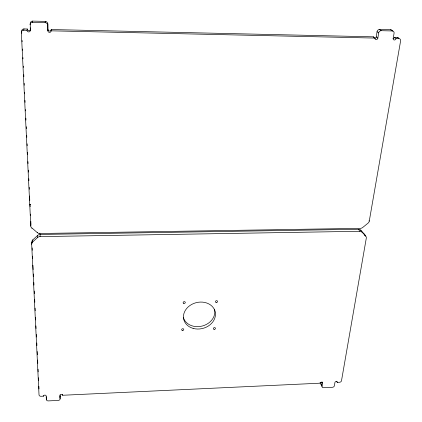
<?xml version="1.0" encoding="UTF-8"?>
<svg xmlns="http://www.w3.org/2000/svg" width="422" height="422" viewBox="0 0 422 422"><rect width="100%" height="100%" fill="white"/><g stroke="black" fill="none" stroke-linecap="round" stroke-linejoin="round"><path stroke-width="0.63" d="M60.109 395.061L60.088 398.853A1.92 1.482 -3.8 0 1 58.225 400.425L48.319 400.9A1.925 1.482 -3.2 0 1 46.336 399.507L46.183 396.042A1.287 0.997 -2.9 0 0 44.853 395.108A1.287 0.997 -2.9 0 0 43.608 396.163L41.034 396.284A1.936 1.498 -2.6 0 1 39.024 394.881L31.676 244.232L31.882 242.038A3.576 3.065 3.5 0 1 32.826 239.844L37.69 235.397A3.576 3.081 3.3 0 1 40.185 234.453L358.521 229.273A3.339 2.743 -30.5 0 1 360.61 230.09L364.365 234.12L365.726 236.141A3.344 2.727 -30.4 0 1 366.296 238.177L341.493 380.765A1.799 1.356 -22.3 0 1 339.525 382.269L337.231 382.379A1.197 0.902 -22 0 0 336.239 381.483A1.197 0.902 -22 0 0 334.931 382.485L334.372 385.798A1.793 1.35 -21.8 0 1 332.415 387.291L323.516 387.718A1.793 1.356 -21.3 0 1 322.018 386.383L322.545 383.065A1.197 0.907 -21.2 0 0 321.543 382.168A1.197 0.907 -21.2 0 0 320.235 383.176L62.53 395.272L62.551 394.285M46.336 399.507L46.452 396.854A1.915 1.477 -3.1 0 0 46.61 397.392M43.608 396.163L43.635 395.667M393.067 38.697A1.572 1.34 -50.7 0 0 394.333 37.3L397.16 37.363L398.869 38.608A2.363 2.01 -50.2 0 1 400.61 40.881L369.266 221.102A3.387 2.785 -31.8 0 1 367.968 223.206L362.751 227.447A3.376 2.78 -31.2 0 1 360.351 228.344L39.884 233.503L39.916 233.097M31.676 244.232A3.592 3.075 3.4 0 1 32.626 242.033L37.511 237.565A3.598 3.091 3.2 0 1 40.021 236.615L40.185 234.453M37.511 237.565L37.69 235.397M39.884 233.503A3.619 3.128 3.8 0 1 37.294 232.627L37.315 232.358M32.626 242.033L32.826 239.844M37.294 232.627L31.988 228.007M31.961 228.276A3.64 3.149 4.6 0 1 30.79 226.06L21.353 32.573A2.521 2.347 35.2 0 1 23.706 30.215L26.992 30.289A1.683 1.567 35.8 0 0 28.707 31.93A1.683 1.567 35.8 0 0 30.273 30.363L30.273 23.458A2.516 2.353 37.6 0 1 32.626 21.1L45.291 21.406A2.495 2.353 37.9 0 1 47.813 23.875L47.855 30.759A1.662 1.567 35.8 0 0 49.532 32.394A1.662 1.567 35.8 0 0 51.109 30.827L51.236 29.54L373.38 36.825L374.973 38.075A1.577 1.361 -50.7 0 0 376.166 39.599A1.577 1.361 -50.7 0 0 377.838 38.138L378.682 32.895A2.379 2.047 -51.3 0 1 381.198 30.69L392.307 30.954A2.379 2.036 -51.1 0 1 394.069 33.254L393.183 38.481A1.577 1.345 -50.5 0 0 394.354 40A1.577 1.345 -50.5 0 0 396.031 38.544L398.869 38.608M30.79 226.06L30.885 221.497M29.962 204.464L29.978 204.87L30.02 204.475M47.855 30.759L47.813 23.875M47.665 25.135A2.511 2.363 37.5 0 0 45.128 22.656L45.291 21.406M322.018 386.383L320.968 383.925L321.232 382.269M374.973 38.296A1.567 1.356 -50.8 0 0 376.229 36.888L377.062 31.671A2.363 2.041 -51.4 0 1 379.568 29.471L390.619 29.74L392.307 30.954M30.031 24.724A2.527 2.363 37.3 0 1 32.394 22.35L32.626 21.1M30.273 30.363L30.463 27.826M26.992 30.289L27.256 28.997L23.985 28.923A2.511 2.332 35.5 0 0 21.649 31.265L21.353 32.573M23.706 30.215L23.985 28.923M40.021 236.615L359.861 231.277A3.355 2.748 -30.5 0 1 361.96 232.1L365.726 236.141M32.394 22.35L45.128 22.656M51.109 30.827L374.973 38.075M394.333 37.3L396.031 38.544M379.568 29.471L381.198 30.69M377.062 31.671L378.682 32.895M376.229 36.888L377.838 38.138M369.002 220.732L369.266 221.102M360.61 230.09L361.96 232.1M358.521 229.273L359.861 231.277M336.74 381.309L337.231 382.379M322.06 381.936L322.545 383.065M320.04 382.712L320.235 383.176M21.649 31.265L21.744 33.243M22.097 40.48L22.16 41.799M22.508 49.036L22.572 50.355M22.925 57.598L22.988 58.911M23.342 66.154L23.405 67.473M23.759 74.71L23.854 76.688M24.175 83.271L24.27 85.244M24.618 92.487L24.682 93.8M25.003 100.383L25.098 102.356M25.452 109.599L25.515 110.917M25.869 118.155L25.964 120.133M26.285 126.716L26.38 128.689M26.697 135.272L26.792 137.245M27.113 143.828L27.208 145.801M27.53 152.384L27.625 154.362M27.979 161.6L28.074 163.578M28.395 170.161L28.49 172.134M28.807 178.717L28.907 180.69M29.223 187.273L29.318 189.251M30.046 204.237L30.168 206.727M30.532 214.149L30.59 215.378M31.882 242.038L31.94 243.225M32.172 247.946L32.283 250.299M32.568 256.143L32.684 258.464M33.433 273.973L33.565 276.6M33.85 282.513L33.976 285.145M34.266 291.059L34.393 293.686M34.678 299.599L34.81 302.226M35.095 308.139L35.221 310.766M35.543 317.339L35.67 319.966M35.954 325.879L36.081 328.506M36.371 334.419L36.498 337.046M36.788 342.959L36.914 345.586M37.199 351.5L37.358 354.786M37.616 360.04L37.774 363.326M38.064 369.239L38.191 371.866M38.476 377.78L38.602 380.412M38.893 386.325L39.019 388.952M29.551 196.019L29.762 200.334M32.916 265.216L33.127 269.6M60.088 398.853L59.971 395.393A1.282 0.992 -3.9 0 1 61.222 394.343A1.282 0.992 -3.9 0 1 62.53 395.272M60.146 396.211A1.91 1.477 -3.8 0 1 59.75 397.16M364.365 234.12A3.329 2.722 -30.5 0 1 364.972 235.729M321.849 385.186A1.788 1.35 -21.3 0 1 320.968 383.925M214.471 309.147A16.11 13.261 -14.3 0 1 202.412 325.995A16.11 13.261 -14.3 0 1 183.37 317.529M373.391 37.373A1.567 1.356 -50.8 0 1 373.38 36.825M397.16 37.363A2.347 2.004 -50.4 0 1 398.832 38.602M390.619 29.74A2.363 2.026 -51.3 0 1 392.312 30.996M30.516 29.071A1.672 1.561 36.1 0 1 28.954 30.632A1.672 1.561 36.1 0 1 27.256 28.997M31.017 224.082A3.619 3.139 4.8 0 1 31.006 223.934M29.978 204.87A3.677 3.223 6.2 0 1 29.983 204.58M51.236 29.54A1.651 1.561 36.2 0 1 49.669 31.091A1.651 1.561 36.2 0 1 47.997 29.466M193.128 328.395A16.184 13.298 -14.4 0 0 215.368 312.713A16.184 13.298 -14.4 0 0 189.884 305.549A16.184 13.298 -14.4 0 0 193.128 328.395M183.802 303.423A1.081 0.902 -13.2 0 0 185.274 302.358A1.081 0.902 -13.2 0 0 183.554 301.883A1.081 0.902 -13.2 0 0 183.802 303.423M216.175 302.468A1.076 0.891 -16.1 0 0 217.536 301.308A1.076 0.891 -16.1 0 0 215.784 300.981A1.076 0.891 -16.1 0 0 216.175 302.468M214.091 329.329A1.055 0.855 -15.4 0 0 215.431 328.2A1.055 0.855 -15.4 0 0 213.711 327.894A1.055 0.855 -15.4 0 0 214.091 329.329M182.32 330.431A1.06 0.865 -12.7 0 0 183.76 329.397A1.06 0.865 -12.7 0 0 182.072 328.949A1.06 0.865 -12.7 0 0 182.32 330.431"/></g></svg>
